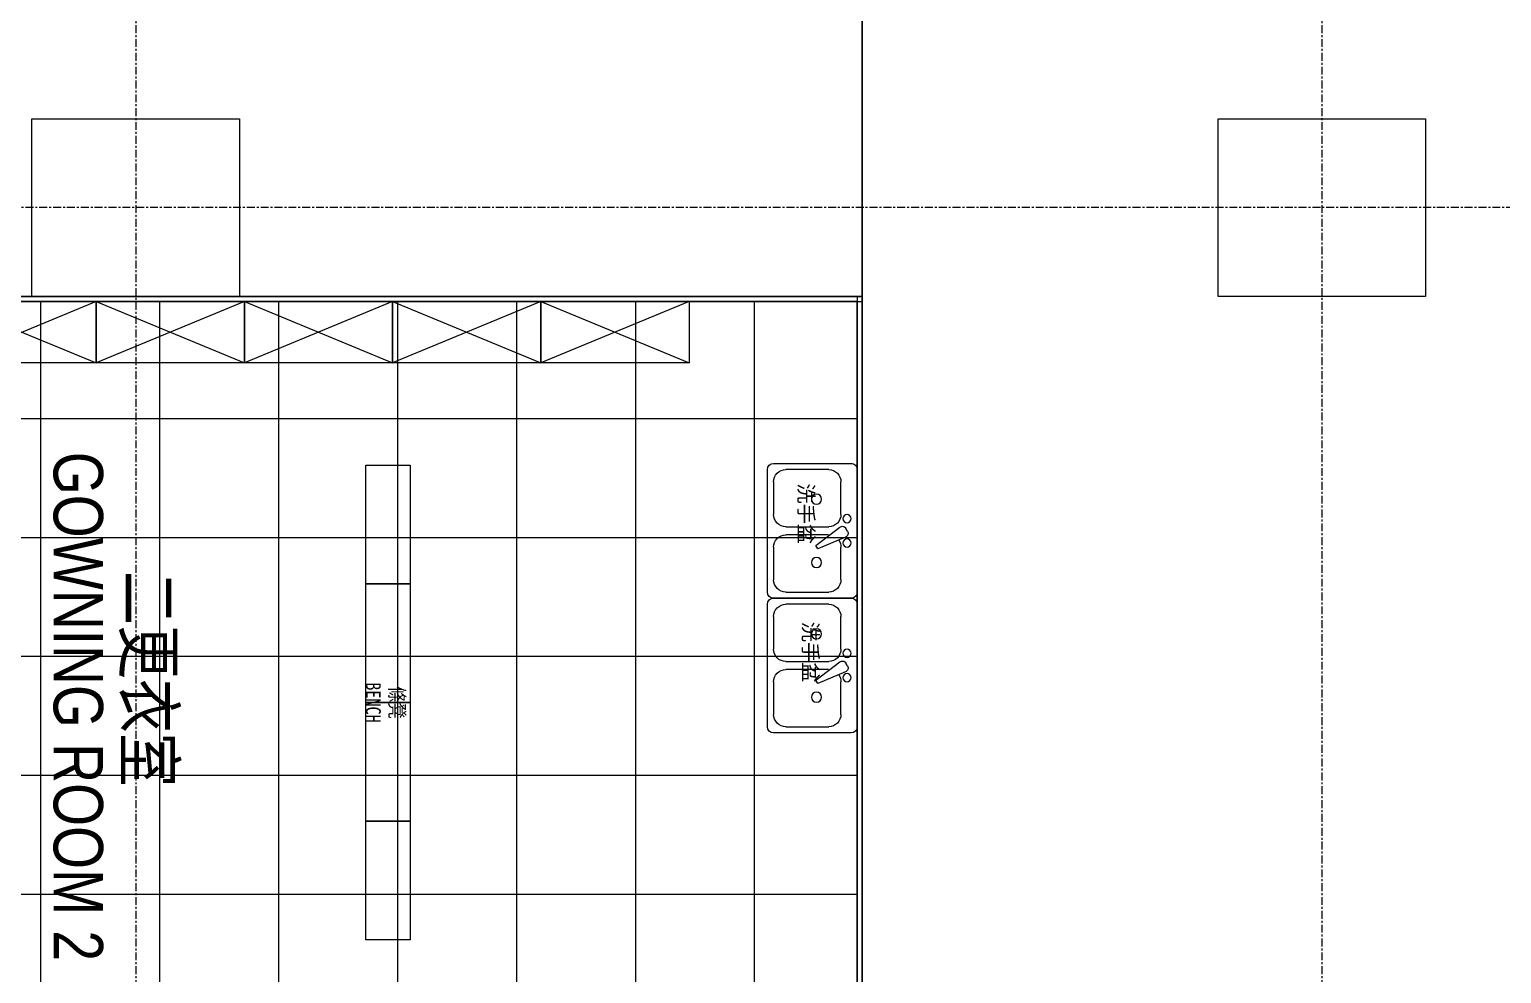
# Model space of a CAD drawing. Extents: x -15449 to 568150, y -1239737 to 53667.
# Drawn here: x 471339 to 486232, y -128283 to -118732 of the extents above; entities that cross this region are included whole.
import ezdxf

# ---------------------------------------------------------------- set-up
doc = ezdxf.new("R2010")
doc.units = 0
doc.header["$LTSCALE"] = 8
doc.linetypes.add('IDA - Grid Line', pattern=[3500, 2000, -500, 500, -500])
doc.layers.get('0').update_dxf_attribs({"color": 1, "linetype": 'CONTINUOUS'})
doc.layers.add('000_CTCI_CSA', color=7, linetype='CONTINUOUS')
doc.layers.add('Ceiling FL+3000', color=6, linetype='CONTINUOUS')
doc.layers.add('A-_ANOTGRID_E', color=7, linetype='CONTINUOUS', lineweight=9)
doc.layers.add('Block - Cargo Lift_dwg', color=7, linetype='CONTINUOUS', lineweight=9, true_color=0x767676)
doc.styles.add('Site Area', font='arial.ttf', dxfattribs={"width": 0.8})
doc.styles.add('x_plan$0$XFL10-layout-XXX$0$Standard', font='txt')

# ---------------------------------------------------------------- blocks, each defined once
blk = doc.blocks.new('column grid')
at = {"color": 252, "elevation": 0}
for points in [[(-48454.4, -70339.3), (-46354.4, -70339.3), (-46354.4, -72139.3), (-48454.4, -72139.3)], [(-36454.4, -70339.4), (-34354.4, -70339.4), (-34354.4, -72139.4), (-36454.4, -72139.4)]]:
    blk.add_lwpolyline(points, close=True, dxfattribs=at)
at = {"layer": 'A-_ANOTGRID_E', "color": 8, "linetype": 'IDA - Grid Line', "ltscale": 0.005, "true_color": 0x808080}
for p, q in [((-47404.4, 9427, 0), (-47404.4, -120414.2, 0)), ((-35404.4, 9427, 0), (-35404.4, -120414.2, 0)), ((29680.4, -71238.8, 0), (-104784.6, -71238.8, 0))]:
    blk.add_line(p, q, dxfattribs=at)
blk = doc.blocks.new('CTCI_Building Footprint and Grid')
at = {"color": 252}
blk.add_blockref('column grid', (1987651, -866033, 0), dxfattribs=at)
blk = doc.blocks.new('x_plan$0$XFL30-ARCH-PA$0$A$C61426207')
for p, q in [((33, 484, 0), (693, 484, 0)), ((0, 33, 0), (0, 451, 0)), ((365.2, 432, 0), (349.8, 423.1, 0)), ((396.8, 420.6, 0), (460.5, 271.1, 0)), ((726, 451, 0), (726, 33, 0)), ((33, 330, 0), (33, 99, 0)), ((275, 396, 0), (99, 396, 0)), ((341, 99, 0), (341, 330, 0)), ((441.5, 260.1, 0), (343.8, 390.1, 0)), ((385, 329.2, 0), (385, 99, 0)), ((627, 396, 0), (451, 396, 0)), ((693, 99, 0), (693, 330, 0)), ((460.5, 271.1, 0), (441.5, 260.1, 0)), ((693, 0, 0), (33, 0, 0)), ((99, 33, 0), (275, 33, 0)), ((451, 33, 0), (627, 33, 0))]:
    blk.add_line(p, q)
at = {"extrusion": (0, 0, -1)}
for centre, major_axis, start_param, end_param in [((33, 451, 0), (23.3, -23.3), 2.356194, 3.926991), ((693, 451, 0), (23.3, -23.3), 3.926991, 5.497787), ((360.8, 404, 0), (15.6, 15.6), 3.238243, 4.974188), ((376.2, 412.9, 0), (15.6, -15.6), 3.403392, 5.139337), ((99, 330, 0), (46.7, 46.7), 3.926991, 5.497787), ((275, 330, 0), (46.7, 46.7), 5.497787, 7.068583), ((451, 330, 0), (46.7, 46.7), 4.91497, 5.497787), ((627, 330, 0), (46.7, 46.7), 5.497787, 7.068583), ((99, 99, 0), (46.7, 46.7), 2.356194, 3.926991), ((275, 99, 0), (46.7, 46.7), 0.785398, 2.356194), ((451, 99, 0), (46.7, 46.7), 2.356194, 3.926991), ((627, 99, 0), (46.7, 46.7), 0.785398, 2.356194), ((33, 33, 0), (23.3, -23.3), 0.785398, 2.356194), ((693, 33, 0), (23.3, -23.3), 5.497787, 7.068583)]:
    blk.add_ellipse(centre, major_axis=major_axis, ratio=1, start_param=start_param, end_param=end_param, dxfattribs=at)
for centre, major_axis in [((297, 429, 0), (15.6, 15.6)), ((429, 429, 0), (15.6, 15.6)), ((192.5, 264, 0), (19.4, 19.4)), ((533.5, 264, 0), (19.4, 19.4))]:
    blk.add_ellipse(centre, major_axis=major_axis, ratio=1, dxfattribs=at)

msp = doc.modelspace()

# ---------------------------------------------------------------- hatches: boundary and pattern name
at = {"layer": 'Ceiling FL+3000'}
h = msp.add_hatch(dxfattribs=at)
h.set_pattern_fill('ANSI37', color=256, scale=379, angle=225)
h.set_pattern_definition([(270, (92407.5, -93788), (1203.325, -1e-13), []), (0, (92407.5, -93788), (3e-13, 1203.325), [])])
h.paths.add_polyline_path([(479713.8371, -121485.4155), (464513.6667, -121485.4182), (464519.1323, -133435.3981), (467513.5804, -133435.2868), (467513.8186, -140431.0512), (467513.8404, -140435.307), (473463.6699, -140435.3047), (473463.6699, -133985.4987), (479713.53, -133985.4987)])

# ---------------------------------------------------------------- linework, layer by layer
at = {"layer": '000_CTCI_CSA', "color": 252, "ltscale": 0.1, "elevation": 0}
msp.add_lwpolyline([(464463.6678, -109434.7793), (479764.1147, -109434.7793), (479764.1147, -121435.4167), (464463.6678, -121435.4167)], close=True, dxfattribs=at)
msp.add_lwpolyline([(479764.1147, -112577.0636), (509463.6678, -112577.0636), (509463.6678, -133434.7793), (512750.2089, -133434.7793), (512750.2092, -153234.7791), (483364.1147, -153234.7791), (483364.1147, -143635.4228), (479763.9769, -143635.4228), (479764.1147, -112577.0636)], dxfattribs=at)
at = {"layer": 'Block - Cargo Lift_dwg', "lineweight": -3}
for p, q in [((464463.6678, -121435.4182, 0), (479763.4284, -121435.4155, 0)), ((464463.6678, -121485.4182, 0), (479763.4284, -121485.4155, 0)), ((479713.8371, -121435.4167, 0), (479713.8383, -136935.4976, 0)), ((479763.8371, -121435.4167, 0), (479763.8383, -136935.4976, 0))]:
    msp.add_line(p, q, dxfattribs=at)
at = {"layer": 'Block - Cargo Lift_dwg', "ltscale": 2}
for p, q in [((470513.7012, -121485.4325, 0), (472013.7012, -122105.4325, 0)), ((472013.7012, -121485.4325, 0), (470513.7012, -122105.4325, 0)), ((472013.7012, -121485.4325, 0), (473513.7012, -122105.4325, 0)), ((473513.7012, -121485.4325, 0), (472013.7012, -122105.4325, 0)), ((473513.7012, -121485.4325, 0), (475013.7012, -122105.4325, 0)), ((475013.7012, -121485.4325, 0), (473513.7012, -122105.4325, 0)), ((475013.7012, -121485.4325, 0), (476513.7012, -122105.4325, 0)), ((476513.7012, -121485.4325, 0), (475013.7012, -122105.4325, 0)), ((476513.7012, -121485.4325, 0), (478013.7012, -122105.4325, 0)), ((478013.7012, -121485.4325, 0), (476513.7012, -122105.4325, 0))]:
    msp.add_line(p, q, dxfattribs=at)
at = {"layer": 'Block - Cargo Lift_dwg', "color": 252, "ltscale": 0.1, "elevation": 0}
msp.add_lwpolyline([(479764.1147, -134885.4988), (473463.6678, -134885.4988), (473463.67, -140485.2981), (464463.67, -140485.2981), (464463.6678, -121435.4167), (479764.1147, -121435.4167), (479764.1147, -134885.4988)], dxfattribs=at)
at = {"layer": 'Block - Cargo Lift_dwg', "elevation": 0}
msp.add_lwpolyline([(467513.817, -140385.1853), (467513.5837, -140385.1854), (467513.8404, -140435.307), (473463.6699, -140435.3047), (473463.6699, -133985.4987), (479713.53, -133985.4987), (479713.8371, -121485.4155), (464513.6667, -121485.4182), (464519.1323, -133435.3981), (467513.5804, -133435.2868), (467513.817, -140385.1853)], dxfattribs=at)
at = {"layer": 'Block - Cargo Lift_dwg', "ltscale": 2, "elevation": 0}
for points in [[(470513.7012, -121485.4325), (472013.7012, -121485.4325), (472013.7012, -122105.4325), (470513.7012, -122105.4325)], [(472013.7012, -121485.4325), (473513.7012, -121485.4325), (473513.7012, -122105.4325), (472013.7012, -122105.4325)], [(473513.7012, -121485.4325), (475013.7012, -121485.4325), (475013.7012, -122105.4325), (473513.7012, -122105.4325)], [(475013.7012, -121485.4325), (476513.7012, -121485.4325), (476513.7012, -122105.4325), (475013.7012, -122105.4325)], [(476513.7012, -121485.4325), (478013.7012, -121485.4325), (478013.7012, -122105.4325), (476513.7012, -122105.4325)]]:
    msp.add_lwpolyline(points, close=True, dxfattribs=at)
at = {"layer": 'Block - Cargo Lift_dwg', "ltscale": 2}
for points in [[(475191, -123141), (475191, -124341), (474741, -124341), (474741, -123141)], [(475191, -124341), (475191, -125541), (474741, -125541), (474741, -124341)], [(475191, -125541), (475191, -126741), (474741, -126741), (474741, -125541)], [(475191, -126741), (475191, -127941), (474741, -127941), (474741, -126741)]]:
    msp.add_lwpolyline(points, close=True, dxfattribs=at)
at = {"layer": 'Ceiling FL+3000', "lineweight": -3, "elevation": 0}
msp.add_lwpolyline([(467513.817, -140385.1853), (467513.5837, -140385.1854), (467513.8404, -140435.307), (473463.6699, -140435.3047), (473463.6699, -133985.4987), (479713.53, -133985.4987), (479713.8371, -121485.4155), (464513.6667, -121485.4182), (464519.1323, -133435.3981), (467513.5804, -133435.2868), (467513.817, -140385.1853)], dxfattribs=at)

# ---------------------------------------------------------------- block references
at = {"layer": '000_CTCI_CSA', "color": 2}
msp.add_blockref('CTCI_Building Footprint and Grid', (-1467832.5298, 816737), dxfattribs=at)
at = {"layer": 'Block - Cargo Lift_dwg', "xscale": 1.876704683683233, "yscale": 1.876704683683233, "zscale": 1.876704683683233, "rotation": 270}
for p in [(478805.5119, -123123.2072, 0), (478805.5119, -124485.6948, 0)]:
    msp.add_blockref('x_plan$0$XFL30-ARCH-PA$0$A$C61426207', p, dxfattribs=at)

# ---------------------------------------------------------------- texts
at = {"layer": 'Block - Cargo Lift_dwg', "color": 252, "style": 'Site Area', "width": 0.8}
for s, p in [('GOWNING ROOM 2', (471583.5266, -123004.6576)), ('二更衣室', (472299.5266, -124211.6576))]:
    msp.add_text(s, height=500, rotation=270, dxfattribs=at).set_placement(p)
at = {"layer": 'Block - Cargo Lift_dwg', "ltscale": 2, "char_height": 150, "width": 1047.851385, "attachment_point": 8, "rotation": 270, "style": 'x_plan$0$XFL10-layout-XXX$0$Standard'}
for insert in [(479105.1103, -123630.971, 0), (479149.3829, -125030.6717, 0)]:
    msp.add_mtext('{\\fSimSun|b1|i0|c134|p2;洗手盆}', dxfattribs=dict(at, insert=insert))
at = {"layer": 'Block - Cargo Lift_dwg', "color": 252, "char_height": 150, "width": 3932.66432, "attachment_point": 8, "rotation": 270, "style": 'Site Area'}
for s, insert in [('{\\fSimSun|b1|i0|c0|p2;BENCH}', (474741, -125541)), ('{\\fSimSun|b1|i0|c134|p2;條凳}', (474966, -125541))]:
    msp.add_mtext(s, dxfattribs=dict(at, insert=insert))

doc.saveas('drawing.dxf')
